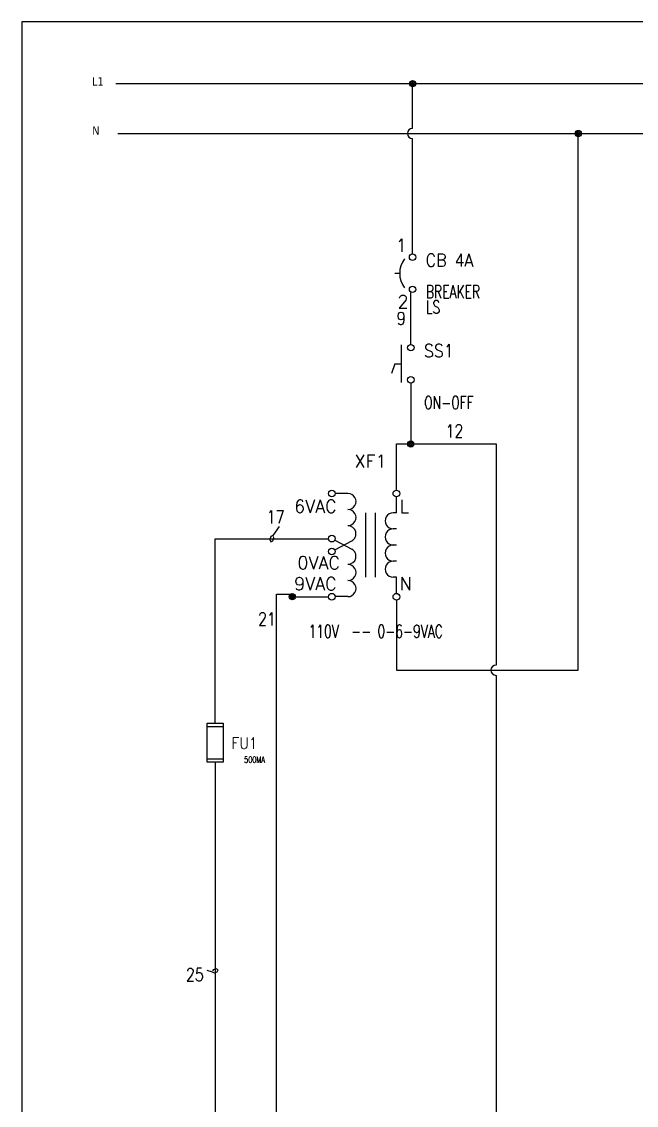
# Model space of a CAD drawing. Header units: millimetres. Extents: x 123.5 to 144.3, y 105.4 to 121.6.
# Drawn here: x 123.51 to 129.46, y 111.09 to 121.59 of the extents above; entities that cross this region are included whole.
import ezdxf
from ezdxf.enums import TextEntityAlignment as Align

# ---------------------------------------------------------------- set-up
doc = ezdxf.new("R2010")
doc.units = ezdxf.units.MM
doc.linetypes.add('HIDDEN2', pattern=[0.1875, 0.125, -0.0625])
for name, color, linetype in [('BLK_12AWG', 7, 'Continuous'), ('DESC', 250, 'Continuous'), ('SYMS', 7, 'Continuous'), ('TAGS', 250, 'Continuous'), ('TERMS', 250, 'Continuous'), ('WIRES', 7, 'Continuous')]:
    doc.layers.add(name, color=color, linetype=linetype)
doc.layers.add('WIRENO', color=7, linetype='Continuous', true_color=0x000000)
doc.styles.get("Standard").update_dxf_attribs({"font": 'tahoma.ttf'})
doc.styles.add('WD', font='romans.shx')

# ---------------------------------------------------------------- blocks, each defined once
blk = doc.blocks.new('VCB1')
at = {"linetype": 'HIDDEN2'}
blk.add_line((-0.171, 0), (-0.125, 0), dxfattribs=at)
for centre in [(0, 0.156), (0, -0.156)]:
    blk.add_circle(centre, 0.0312)
blk.add_arc((0.109, 0), 0.234, 143.1301, 216.8699)
at = {"style": 'WD'}
for tag, p, width in [('INST', (0.219, 0.388), 0.7), ('LOC', (0.219, 0.219), 0.7), ('TAG1', (0.127, 0.064), 0.9), ('XREF', (0.129, -0.09), 0.7), ('DESC1', (0.129, -0.242), 0.7), ('DESC2', (0.129, -0.389), 0.7)]:
    blk.add_attdef(tag, p, '', height=0.125, dxfattribs=dict(at, width=width))
at = {"linetype": 'Continuous', "style": 'WD'}
for tag, height, flags, p in [('TERM01', 0.125, 8, (-0.055, 0.207)), ('MFG', 0.01, 9, (-0.142, -0.088)), ('CAT', 0.01, 9, (-0.142, -0.073))]:
    blk.add_attdef(tag, text='', height=height, dxfattribs=dict(at, flags=flags)).set_placement(p, align=Align.RIGHT)
at = {"style": 'WD', "width": 0.7}
blk.add_attdef('RATING1', text='', height=0.125, dxfattribs=at).set_placement((-0.188, 0.062), align=Align.RIGHT)
at = {"color": 7, "style": 'WD', "flags": 1}
for tag, p in [('X2TERM01', (0, 0.188)), ('X8TERM02', (0, -0.188))]:
    blk.add_attdef(tag, p, '', height=0.0125, dxfattribs=at)
at = {"color": 7, "style": 'WD'}
for tag, p in [('X4LINK', (-0.25, 0)), ('X1LINK', (0, 0))]:
    blk.add_attdef(tag, p, '', height=0.01, dxfattribs=at)
at = {"linetype": 'Continuous', "style": 'WD', "flags": 9}
blk.add_attdef('ASSYCODE', text='', height=0.01, dxfattribs=at).set_placement((-0.153, -0.106), align=Align.CENTER)
at = {"style": 'WD', "flags": 9}
for tag, p in [('FAMILY', (-0.142, -0.036)), ('CONTACT', (-0.129, -0.129))]:
    blk.add_attdef(tag, text='', height=0.01, dxfattribs=at).set_placement(p, align=Align.RIGHT)
at = {"linetype": 'Continuous', "style": 'WD', "flags": 8}
blk.add_attdef('TERM02', text='', height=0.125, dxfattribs=at).set_placement((-0.041, -0.213), align=Align.TOP_RIGHT)
blk = doc.blocks.new('WDDOT')
for radius in [0.03, 0.0187, 0.00929]:
    blk.add_circle((0, 0), radius)
blk = doc.blocks.new('VXF1D')
for p, q in [((0.156, 0.5), (0.032, 0.5)), ((0.625, 0.312), (0.625, 0.467)), ((0.328, -0.312), (0.328, 0.312)), ((0.422, -0.312), (0.422, 0.312)), ((0.625, 0.312), (0.594, 0.312)), ((0.625, 0.156), (0.594, 0.156)), ((0.028, -0.048), (0.193, 0.04)), ((0.029, 0.047), (0.193, -0.04)), ((0.625, 0), (0.594, 0)), ((0.625, -0.156), (0.594, -0.156)), ((0.625, -0.312), (0.594, -0.312)), ((0.625, -0.469), (0.625, -0.312)), ((0.156, -0.5), (0.032, -0.5))]:
    blk.add_line(p, q)
for centre in [(0, 0.499), (0.625, 0.499), (0, 0.062), (0, -0.063), (0, -0.501), (0.625, -0.501)]:
    blk.add_circle(centre, 0.0322)
for centre, start, end in [((0.156, 0.422), 270, 90.001), ((0.156, 0.266), 270, 90.001), ((0.594, 0.234), 90.001, 270.002), ((0.156, 0.109), 298.0713, 90.001), ((0.594, 0.078), 90.001, 270.002), ((0.594, -0.078), 90.001, 270.002), ((0.156, -0.109), 269.999, 61.9287), ((0.156, -0.266), 269.999, 90), ((0.594, -0.234), 90.001, 270.002), ((0.156, -0.422), 269.999, 90)]:
    blk.add_arc(centre, 0.0781, start, end)
at = {"style": 'WD'}
blk.add_attdef('TAG1', text='', height=0.125, dxfattribs=at).set_placement((0.375, 0.75), align=Align.CENTER)
at = {"style": 'WD', "width": 0.7}
for tag, p in [('RATING1', (0.399, 0.594)), ('INST', (0.424, -0.572)), ('LOC', (0.424, -0.742)), ('DESC1', (0.424, -0.898)), ('DESC2', (0.424, -1.054))]:
    blk.add_attdef(tag, text='', height=0.125, dxfattribs=at).set_placement(p, align=Align.CENTER)
at = {"style": 'WD'}
for tag, p, height, flags in [('X2TERM04', (0, 0.531), 0.0125, 1), ('FAMILY', (0.382, 0.519), 0.01, 9), ('X2TERM07', (0.625, 0.531), 0.0125, 1), ('X4TERM04', (-0.032, 0.499), 0.0125, 1), ('X1TERM07', (0.657, 0.499), 0.0125, 1), ('X4TERM03', (-0.032, 0.062), 0.0125, 1), ('X1TERM06', (0.632, 0), 0.0125, 1), ('X4TERM02', (-0.032, -0.063), 0.0125, 1), ('X4TERM01', (-0.032, -0.501), 0.0125, 1), ('X8TERM01', (0, -0.533), 0.0125, 1), ('X8TERM05', (0.625, -0.533), 0.0125, 1), ('X1TERM05', (0.657, -0.501), 0.0125, 1)]:
    blk.add_attdef(tag, p, '', height=height, dxfattribs=dict(at, flags=flags))
at = {"linetype": 'Continuous', "style": 'WD', "flags": 8}
for tag, p in [('TERM04', (0.047, 0.438)), ('TERM03', (0.078, 0.234)), ('TERM02', (0.078, -0.109))]:
    blk.add_attdef(tag, text='', height=0.125, dxfattribs=at).set_placement(p, align=Align.TOP_RIGHT)
at = {"linetype": 'Continuous', "style": 'WD', "flags": 9}
for tag, p in [('ASSYCODE', (0.405, 0.453)), ('MFG', (0.405, 0.471)), ('CAT', (0.407, 0.49))]:
    blk.add_attdef(tag, text='', height=0.01, dxfattribs=at).set_placement(p, align=Align.CENTER)
at = {"linetype": 'Continuous', "style": 'WD', "flags": 8}
for tag, p in [('TERM07', (0.656, 0.438)), ('TERM06', (0.656, -0.031))]:
    blk.add_attdef(tag, text='', height=0.125, dxfattribs=at).set_placement(p, align=Align.TOP_LEFT)
blk.add_attdef('TERM01', text='', height=0.125, dxfattribs=at).set_placement((0.047, -0.438), align=Align.RIGHT)
blk.add_attdef('TERM05', (0.656, -0.438), '', height=0.125, dxfattribs=at)
blk = doc.blocks.new('VFU1')
for p, q in [((-0.078, -0.188), (-0.078, 0.188)), ((-0.078, 0.188), (0.078, 0.188)), ((-0.078, 0.156), (0.078, 0.156)), ((0.078, 0.188), (0.078, -0.188)), ((-0.078, -0.156), (0.078, -0.156)), ((0.078, -0.188), (-0.078, -0.188))]:
    blk.add_line(p, q)
at = {"linetype": 'Continuous', "style": 'WD'}
for tag, height, flags, p in [('TERM01', 0.0625, 8, (-0.055, 0.207)), ('MFG', 0.01, 9, (-0.08, -0.088)), ('CAT', 0.01, 9, (-0.08, -0.073))]:
    blk.add_attdef(tag, text='', height=height, dxfattribs=dict(at, flags=flags)).set_placement(p, align=Align.RIGHT)
at = {"style": 'WD'}
for tag, p, height, width in [('INST', (0.281, 0.163), 0.0625, 0.7), ('LOC', (0.281, 0.078), 0.0625, 0.7), ('TAG1', (0.158, -0.061), 0.109, 0.9), ('DESC1', (0.281, -0.196), 0.0625, 0.7), ('DESC2', (0.281, -0.29), 0.0625, 0.7), ('DESC3', (0.281, -0.375), 0.0625, 0.7)]:
    blk.add_attdef(tag, p, '', height=height, dxfattribs=dict(at, width=width))
at = {"style": 'WD', "width": 0.7}
blk.add_attdef('RATING1', text='', height=0.0938, rotation=90, dxfattribs=at).set_placement((0, 0), align=Align.MIDDLE_CENTER)
at = {"color": 7, "style": 'WD', "flags": 1}
for tag, p in [('X2TERM01', (0, 0.188)), ('X8TERM02', (0, -0.188))]:
    blk.add_attdef(tag, p, '', height=0.0109, dxfattribs=at)
at = {"color": 7, "style": 'WD'}
for tag, p in [('X4LINK', (-0.125, 0)), ('X1LINK', (0.141, 0))]:
    blk.add_attdef(tag, p, '', height=0.01, dxfattribs=at)
at = {"linetype": 'Continuous', "style": 'WD', "flags": 9}
blk.add_attdef('ASSYCODE', text='', height=0.01, dxfattribs=at).set_placement((-0.098, -0.108), align=Align.CENTER)
at = {"style": 'WD', "flags": 9}
blk.add_attdef('FAMILY', text='', height=0.01, dxfattribs=at).set_placement((-0.08, -0.036), align=Align.RIGHT)
at = {"linetype": 'Continuous', "style": 'WD', "flags": 8}
blk.add_attdef('TERM02', text='', height=0.0625, dxfattribs=at).set_placement((-0.041, -0.213), align=Align.TOP_RIGHT)
blk = doc.blocks.new('WD_WNH')
at = {"linetype": 'Continuous', "style": 'WD', "width": 0.8}
blk.add_attdef('WIRENO', text='', height=0.125, dxfattribs=at).set_placement((0, 0.062), align=Align.CENTER)
at = {"style": 'WD', "flags": 1}
for tag, p in [('W01USER', (0, 0.078)), ('W02USER', (0, 0.07)), ('W03USER', (0, 0.062)), ('W04USER', (0, 0.055)), ('W05USER', (0, 0.047)), ('W06USER', (0, 0.039)), ('W07USER', (0, 0.031)), ('W08USER', (0, 0.023)), ('W09USER', (0, 0.016)), ('W10USER', (0, 0.008))]:
    blk.add_attdef(tag, text='', height=0.005, dxfattribs=at).set_placement(p, align=Align.CENTER)
blk = doc.blocks.new('WD_WNV')
at = {"linetype": 'Continuous', "style": 'WD', "width": 0.8}
blk.add_attdef('WIRENO', text='', height=0.125, dxfattribs=at).set_placement((-0.05, 0), align=Align.MIDDLE_RIGHT)
at = {"style": 'WD', "flags": 1}
for tag, p in [('W01USER', (-0.062, 0.094)), ('W02USER', (-0.062, 0.086)), ('W03USER', (-0.062, 0.078)), ('W04USER', (-0.062, 0.07)), ('W05USER', (-0.062, 0.062)), ('W06USER', (-0.062, 0.055)), ('W07USER', (-0.062, 0.047)), ('W08USER', (-0.062, 0.039)), ('W09USER', (-0.062, 0.031)), ('W10USER', (-0.062, 0.023))]:
    blk.add_attdef(tag, text='', height=0.005, dxfattribs=at).set_placement(p, align=Align.CENTER)
blk = doc.blocks.new('VSS112')
for p, q in [((-0.094, 0.185), (-0.094, -0.18)), ((-0.156, 0), (-0.188, -0.094)), ((-0.156, 0), (-0.094, 0))]:
    blk.add_line(p, q)
for centre in [(0, 0.156), (0, -0.156)]:
    blk.add_circle(centre, 0.0312)
at = {"style": 'WD'}
blk.add_attdef('STATE', (-0.016, 0.219), '', height=0.125, rotation=90, dxfattribs=at)
for tag, p, width in [('INST', (0.219, 0.56), 0.7), ('LOC', (0.219, 0.391), 0.7), ('TAG1', (0.127, 0.064), 0.9), ('XREF', (0.129, -0.09), 0.7), ('DESC1', (0.129, -0.437), 0.7), ('DESC2', (0.129, -0.594), 0.7)]:
    blk.add_attdef(tag, p, '', height=0.125, dxfattribs=dict(at, width=width))
at = {"style": 'WD', "width": 0.7}
blk.add_attdef('POS2', (-0.188, 0.125), '', height=0.125, rotation=90, dxfattribs=at)
at = {"linetype": 'Continuous', "style": 'WD', "flags": 8}
for tag, p in [('TERM01', (0.047, 0.219)), ('TERM02', (0.047, -0.281))]:
    blk.add_attdef(tag, p, '', height=0.125, dxfattribs=at)
at = {"color": 7, "style": 'WD', "flags": 1}
for tag, p in [('X2TERM01', (0, 0.188)), ('X8TERM02', (0, -0.188))]:
    blk.add_attdef(tag, p, '', height=0.0125, dxfattribs=at)
at = {"color": 7, "style": 'WD'}
for tag, p in [('X4LINK', (-0.266, 0)), ('X1LINK', (0, 0))]:
    blk.add_attdef(tag, p, '', height=0.01, dxfattribs=at)
at = {"style": 'WD'}
for tag, p, flags in [('FAMILY', (-0.059, 0.054), 9), ('CONTACT', (-0.059, 0.037), 1)]:
    blk.add_attdef(tag, p, '', height=0.01, dxfattribs=dict(at, flags=flags))
at = {"linetype": 'Continuous', "style": 'WD', "flags": 9}
for tag, p in [('MFG', (-0.046, 0.005)), ('CAT', (-0.046, 0.019)), ('ASSYCODE', (-0.049, -0.011))]:
    blk.add_attdef(tag, text='', height=0.01, dxfattribs=at).set_placement(p, align=Align.CENTER)
at = {"style": 'WD', "width": 0.7}
blk.add_attdef('POS1', text='', height=0.125, rotation=90, dxfattribs=at).set_placement((-0.188, -0.125), align=Align.RIGHT)

msp = doc.modelspace()

# ---------------------------------------------------------------- linework, layer by layer
at = {"color": 7, "linetype": 'Continuous'}
for p, q in [((144.256, 121.59), (123.506, 121.59)), ((123.506, 121.59), (123.506, 105.405))]:
    msp.add_line(p, q, dxfattribs=at)
at = {"layer": 'BLK_12AWG'}
for p, q in [((124.418, 120.99), (142.793, 120.99)), ((127.293, 120.557), (127.293, 120.99)), ((124.438, 120.507), (142.813, 120.507)), ((127.293, 119.341), (127.293, 120.457)), ((128.898, 115.307), (128.898, 120.507)), ((127.136, 115.987), (127.136, 115.307)), ((127.136, 115.307), (128.898, 115.307))]:
    msp.add_line(p, q, dxfattribs=at)
msp.add_arc((127.293, 120.507), 0.05, 90, 270, dxfattribs=at)
at = {"layer": 'WIRENO'}
for points in [[(126, 116.7), (125.939, 116.611), (125.92, 116.601), (125.91, 116.572), (125.92, 116.552), (125.94, 116.562), (125.949, 116.591), (125.944, 116.601)], [(125.3, 112.4), (125.35, 112.385), (125.37, 112.375), (125.399, 112.385), (125.409, 112.405), (125.39, 112.414), (125.36, 112.405), (125.355, 112.395)]]:
    msp.add_lwpolyline(points, dxfattribs=at)
at = {"layer": 'WIRES'}
for p, q in [((127.276, 118.463), (127.276, 118.966)), ((127.276, 118.088), (127.276, 117.499)), ((127.136, 117.051), (127.136, 117.499)), ((127.136, 117.499), (127.293, 117.499)), ((127.293, 117.499), (128.102, 117.499)), ((128.102, 117.499), (128.102, 115.357)), ((125.38, 114.793), (125.38, 116.581)), ((125.38, 116.581), (126.479, 116.581)), ((125.976, 110.598), (125.976, 116.044)), ((125.976, 116.044), (126.128, 116.044)), ((126.128, 116.044), (126.128, 116.019)), ((126.128, 116.019), (126.479, 116.019)), ((128.102, 115.257), (128.102, 110.648)), ((125.38, 114.418), (125.38, 110.372))]:
    msp.add_line(p, q, dxfattribs=at)
msp.add_arc((128.102, 115.307), 0.05, 90, 270, dxfattribs=at)

# ---------------------------------------------------------------- block references
at = {"layer": 'SYMS'}
for p in [(127.293, 120.99), (128.898, 120.507), (127.276, 117.499), (126.128, 116.019)]:
    msp.add_blockref('WDDOT', p, dxfattribs=at)
ref = msp.add_blockref('VCB1', (127.293, 119.153), dxfattribs=at)
ref.add_attrib('DESC2', 'LS', (127.422, 118.764), dxfattribs={"layer": 'DESC', "height": 0.125, "style": 'WD', "width": 0.7})
ref.add_attrib('DESC1', 'BREAKER', (127.422, 118.911), dxfattribs={"layer": 'DESC', "height": 0.125, "style": 'WD', "width": 0.7})
ref.add_attrib('TAG1', 'CB 4A', (127.42, 119.217), dxfattribs={"layer": 'TAGS', "height": 0.125, "style": 'WD', "width": 0.9})
ref.add_attrib('TERM02', '2', dxfattribs={"layer": 'TERMS', "linetype": 'Continuous', "height": 0.125, "style": 'WD', "flags": 8}).set_placement((127.253, 118.94), align=Align.TOP_RIGHT)
ref.add_attrib('TERM01', '1', dxfattribs={"layer": 'TERMS', "linetype": 'Continuous', "height": 0.125, "style": 'WD', "flags": 8}).set_placement((127.238, 119.36), align=Align.RIGHT)
ref = msp.add_blockref('VSS112', (127.276, 118.276), dxfattribs=at)
ref.add_attrib('TAG1', 'SS1', (127.403, 118.34), dxfattribs={"layer": 'TAGS', "height": 0.125, "style": 'WD', "width": 0.9})
ref.add_attrib('DESC1', 'ON-OFF', (127.405, 117.838), dxfattribs={"layer": 'DESC', "height": 0.125, "style": 'WD', "width": 0.7})
ref = msp.add_blockref('VXF1D', (126.511, 116.52), dxfattribs=at)
ref.add_attrib('TERM05', 'N', (127.168, 116.082), dxfattribs={"layer": 'TERMS', "linetype": 'Continuous', "height": 0.125, "style": 'WD', "flags": 8})
ref.add_attrib('TERM07', 'L', dxfattribs={"layer": 'TERMS', "linetype": 'Continuous', "height": 0.125, "style": 'WD', "flags": 8}).set_placement((127.168, 116.957), align=Align.TOP_LEFT)
ref.add_attrib('TAG1', 'XF1', dxfattribs={"layer": 'TAGS', "height": 0.125, "style": 'WD'}).set_placement((126.886, 117.27), align=Align.CENTER)
ref.add_attrib('DESC1', '110V  -- 0-6-9VAC', dxfattribs={"layer": 'DESC', "height": 0.125, "style": 'WD', "width": 0.7}).set_placement((126.936, 115.622), align=Align.CENTER)
ref.add_attrib('TERM02', '0VAC', dxfattribs={"layer": 'TERMS', "linetype": 'Continuous', "height": 0.125, "style": 'WD', "flags": 8}).set_placement((126.59, 116.41), align=Align.TOP_RIGHT)
ref.add_attrib('TERM04', '6VAC', dxfattribs={"layer": 'TERMS', "linetype": 'Continuous', "height": 0.125, "style": 'WD', "flags": 8}).set_placement((126.558, 116.957), align=Align.TOP_RIGHT)
ref.add_attrib('TERM01', '9VAC', dxfattribs={"layer": 'TERMS', "linetype": 'Continuous', "height": 0.125, "style": 'WD', "flags": 8}).set_placement((126.558, 116.082), align=Align.RIGHT)
ref = msp.add_blockref('VFU1', (125.38, 114.605), dxfattribs=at)
ref.add_attrib('DESC1', '500MA', (125.661, 114.409), dxfattribs={"layer": 'DESC', "height": 0.0625, "style": 'WD', "width": 0.7})
ref.add_attrib('TAG1', 'FU1', (125.538, 114.545), dxfattribs={"layer": 'TAGS', "height": 0.1094, "style": 'WD', "width": 0.9})
at = {"layer": 'WIRENO'}
ref = msp.add_blockref('WD_WNV', (127.276, 118.715), dxfattribs=at)
ref.add_attrib('WIRENO', '9', dxfattribs={"linetype": 'Continuous', "height": 0.125, "style": 'WD', "width": 0.8}).set_placement((127.226, 118.715), align=Align.MIDDLE_RIGHT)
ref = msp.add_blockref('WD_WNH', (127.698, 117.499), dxfattribs=at)
ref.add_attrib('WIRENO', '12', dxfattribs={"linetype": 'Continuous', "height": 0.125, "style": 'WD', "width": 0.8}).set_placement((127.698, 117.562), align=Align.CENTER)
ref = msp.add_blockref('WD_WNH', (125.93, 116.581), dxfattribs=at)
ref.add_attrib('WIRENO', '17', dxfattribs={"linetype": 'Continuous', "height": 0.125, "style": 'WD', "width": 0.8}).set_placement((125.966, 116.692), align=Align.BOTTOM_CENTER)
ref = msp.add_blockref('WD_WNH', (126.052, 116.044), dxfattribs=at)
ref.add_attrib('WIRENO', '21', dxfattribs={"linetype": 'Continuous', "height": 0.125, "style": 'WD', "width": 0.8}).set_placement((125.882, 115.703), align=Align.BOTTOM_CENTER)
ref = msp.add_blockref('WD_WNV', (125.38, 112.395), dxfattribs=at)
ref.add_attrib('WIRENO', '25', dxfattribs={"linetype": 'Continuous', "height": 0.125, "style": 'WD', "width": 0.8}).set_placement((125.269, 112.358), align=Align.MIDDLE_RIGHT)

# ---------------------------------------------------------------- texts
at = {"char_height": 0.08, "attachment_point": 1}
for s, insert in [('L1', (124.188, 121.052)), ('N', (124.189, 120.575))]:
    msp.add_mtext_dynamic_manual_height_columns(s, width=0.37194, gutter_width=0.05, heights=[0], dxfattribs=dict(at, insert=insert))

doc.saveas('drawing.dxf')
